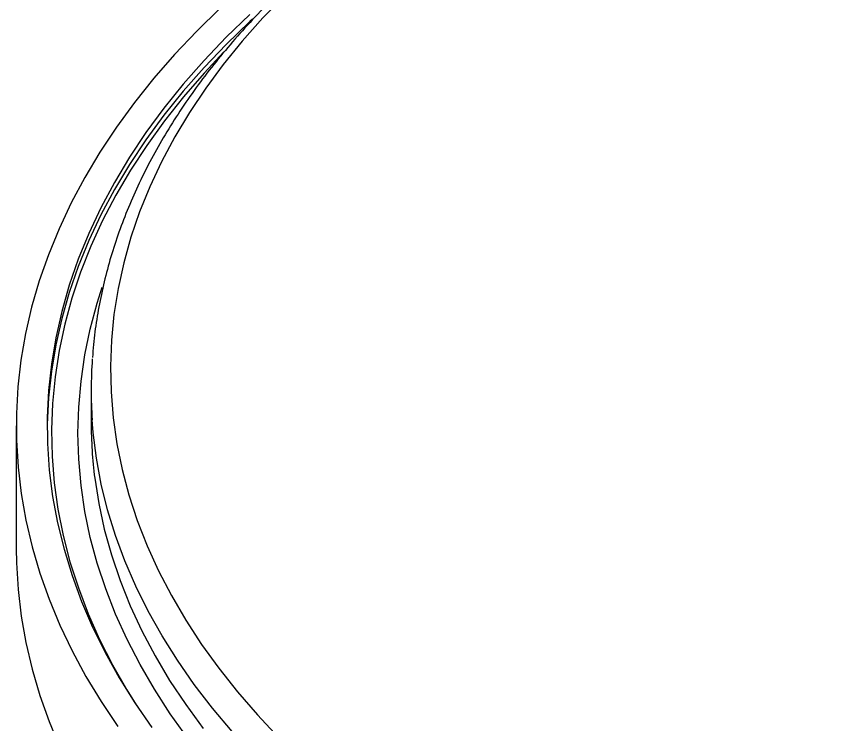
# Model space of a CAD drawing. Header units: millimetres. Extents: x 118006 to 124636, y -130611 to -125922.
# Drawn here: x 122283.6 to 122431, y -127533.2 to -127404.6 of the extents above; entities that cross this region are included whole.
import ezdxf

# ---------------------------------------------------------------- set-up
doc = ezdxf.new("R2010")
doc.units = ezdxf.units.MM
doc.header["$LTSCALE"] = 13
doc.layers.add('几何体', color=7, linetype='Continuous')

msp = doc.modelspace()

# ---------------------------------------------------------------- linework, layer by layer
at = {"layer": '几何体'}
for p, q in [((122297.17, -127472.45), (122297.17, -127478.3)), ((122283.57, -127478.95), (122283.57, -127501.16))]:
    msp.add_line(p, q, dxfattribs=at)
at = {"layer": '几何体', "flags": 128}
for points in [[(122332.26, -127400.82), (122328.3, -127404.92), (122324.6, -127409.11), (122321.14, -127413.36), (122317.95, -127417.68), (122315.01, -127422.07), (122312.34, -127426.51), (122309.94, -127431), (122307.81, -127435.53), (122305.96, -127440.11), (122304.38, -127444.72), (122303.08, -127449.35), (122302.05, -127454.02), (122301.31, -127458.7), (122300.85, -127463.39), (122300.68, -127468.09), (122300.78, -127472.78), (122301.17, -127477.48), (122301.84, -127482.16), (122302.79, -127486.83), (122304.03, -127491.47), (122305.54, -127496.09), (122307.32, -127500.67), (122309.38, -127505.22), (122311.72, -127509.72), (122314.32, -127514.17), (122317.19, -127518.57), (122320.32, -127522.91), (122323.71, -127527.18), (122327.35, -127531.38), (122331.25, -127535.51)], [(122320.59, -127403.11), (122316.33, -127407.29), (122312.31, -127411.54), (122308.54, -127415.87), (122305.02, -127420.27), (122301.76, -127424.74), (122298.75, -127429.26), (122296.01, -127433.84), (122293.54, -127438.48), (122291.33, -127443.15), (122289.4, -127447.87), (122287.74, -127452.62), (122286.36, -127457.4), (122285.25, -127462.2), (122284.42, -127467.03), (122283.87, -127471.86), (122283.6, -127476.71), (122283.61, -127481.55), (122283.9, -127486.4), (122284.47, -127491.23), (122285.32, -127496.05), (122286.45, -127500.86), (122287.85, -127505.63), (122289.53, -127510.38), (122291.48, -127515.1), (122293.71, -127519.77), (122296.2, -127524.4), (122298.96, -127528.97), (122301.98, -127533.5)], [(122325.94, -127404.26), (122321.68, -127408.4), (122317.66, -127412.62), (122313.89, -127416.91), (122310.37, -127421.28), (122307.11, -127425.71), (122304.12, -127430.2), (122301.39, -127434.75), (122298.93, -127439.35), (122296.74, -127444), (122294.82, -127448.68), (122293.18, -127453.41), (122291.82, -127458.16), (122290.74, -127462.93), (122289.94, -127467.72), (122289.42, -127472.53), (122289.19, -127477.34), (122289.23, -127482.15), (122289.56, -127486.97), (122290.17, -127491.77), (122291.07, -127496.55), (122292.24, -127501.32), (122293.69, -127506.06), (122295.42, -127510.77), (122297.43, -127515.44), (122299.71, -127520.08), (122302.26, -127524.66), (122305.08, -127529.19), (122308.16, -127533.67)], [(122326.43, -127405.11), (122325.94, -127405.57), (122321.68, -127409.71), (122317.66, -127413.92), (122313.89, -127418.22), (122310.37, -127422.58), (122307.11, -127427.02), (122304.12, -127431.51), (122301.39, -127436.06), (122298.93, -127440.66), (122296.74, -127445.31), (122294.82, -127449.99), (122293.18, -127454.71), (122291.82, -127459.46), (122290.74, -127464.24), (122289.94, -127469.03), (122289.42, -127473.83), (122289.19, -127478.65), (122289.17, -127479.61)], [(122321.27, -127411.06), (122317.65, -127414.93), (122313.93, -127419.23), (122310.47, -127423.6), (122307.27, -127428.04), (122304.33, -127432.54), (122301.65, -127437.09), (122299.25, -127441.69), (122297.11, -127446.34), (122295.26, -127451.03), (122293.68, -127455.75), (122292.37, -127460.49), (122291.35, -127465.26), (122290.61, -127470.05), (122290.15, -127474.85), (122289.97, -127479.66), (122290.08, -127484.47), (122290.47, -127489.27), (122291.14, -127494.06), (122292.09, -127498.83), (122293.32, -127503.59), (122294.84, -127508.32), (122296.62, -127513.01), (122298.69, -127517.67), (122301.03, -127522.28), (122303.63, -127526.85), (122305.43, -127529.73)], [(122314.67, -127535.55), (122311.53, -127531.17), (122308.65, -127526.73), (122306.03, -127522.24), (122303.68, -127517.7), (122301.61, -127513.12), (122299.8, -127508.5), (122298.27, -127503.84), (122297.01, -127499.16), (122296.03, -127494.45), (122295.33, -127489.73), (122294.91, -127485), (122294.77, -127480.26), (122294.91, -127475.52), (122295.33, -127470.79), (122296.03, -127466.07), (122297.01, -127461.36), (122298.27, -127456.68), (122299.19, -127453.76)], [(122322.74, -127534.4), (122319.18, -127530.16), (122315.88, -127525.84), (122312.83, -127521.46), (122310.05, -127517.03), (122307.53, -127512.54), (122305.28, -127508.01), (122303.3, -127503.43), (122301.6, -127498.82), (122300.16, -127494.17), (122299.01, -127489.5), (122298.14, -127484.81), (122297.54, -127480.11), (122297.35, -127477.85)], [(122297.82, -127488.43), (122298.54, -127493.01), (122299.55, -127497.69), (122300.85, -127502.35), (122302.41, -127506.98), (122304.26, -127511.58), (122306.37, -127516.13), (122308.76, -127520.64), (122311.41, -127525.11), (122314.32, -127529.51), (122317.5, -127533.86)], [(122283.57, -127501.16), (122283.61, -127503.76), (122283.9, -127508.61), (122284.47, -127513.44), (122285.32, -127518.26), (122286.45, -127523.07), (122287.85, -127527.84), (122289.53, -127532.59), (122291.48, -127537.31)]]:
    msp.add_lwpolyline(points, dxfattribs=at)
at = {"layer": '几何体'}
for centre, radius, start, end in [((122376.56, -127472.45), 79.39, 175.9008, 183.9022), ((122376.91, -127478.29), 79.74, 180.0093, 187.3086)]:
    msp.add_arc(centre, radius, start, end, dxfattribs=at)
msp.add_open_spline([(122431.03, -127347.02), (122430.21, -127347.25), (122427.06, -127348.12), (122421.69, -127349.78), (122414.92, -127351.99), (122408.28, -127354.35), (122401.78, -127356.82), (122395.41, -127359.43), (122389.2, -127362.15), (122383.13, -127364.99), (122377.23, -127367.95), (122371.49, -127371.02), (122365.93, -127374.2), (122360.54, -127377.49), (122355.34, -127380.88), (122350.33, -127384.37), (122345.52, -127387.96), (122340.9, -127391.64), (122336.5, -127395.41), (122332.31, -127399.26), (122328.33, -127403.2), (122324.58, -127407.21), (122321.05, -127411.3), (122317.75, -127415.45), (122314.69, -127419.67), (122311.86, -127423.95), (122309.28, -127428.28), (122306.94, -127432.65), (122304.84, -127437.07), (122303, -127441.52), (122301.4, -127446.01), (122300.06, -127450.52), (122298.97, -127455.06), (122298.14, -127459.61), (122297.61, -127463.44), (122297.46, -127465.75), (122297.41, -127466.54)], degree=3, knots=[0, 0, 0, 0, 0.010621, 0.041142, 0.071669, 0.102201, 0.132739, 0.163283, 0.193832, 0.224387, 0.254947, 0.285513, 0.316082, 0.346655, 0.377231, 0.407808, 0.438383, 0.468955, 0.499521, 0.530077, 0.56062, 0.591146, 0.621649, 0.652126, 0.68257, 0.712976, 0.74334, 0.773657, 0.803923, 0.834135, 0.864293, 0.894397, 0.92445, 0.954457, 0.984425, 1, 1, 1, 1], dxfattribs=at)

doc.saveas('drawing.dxf')
